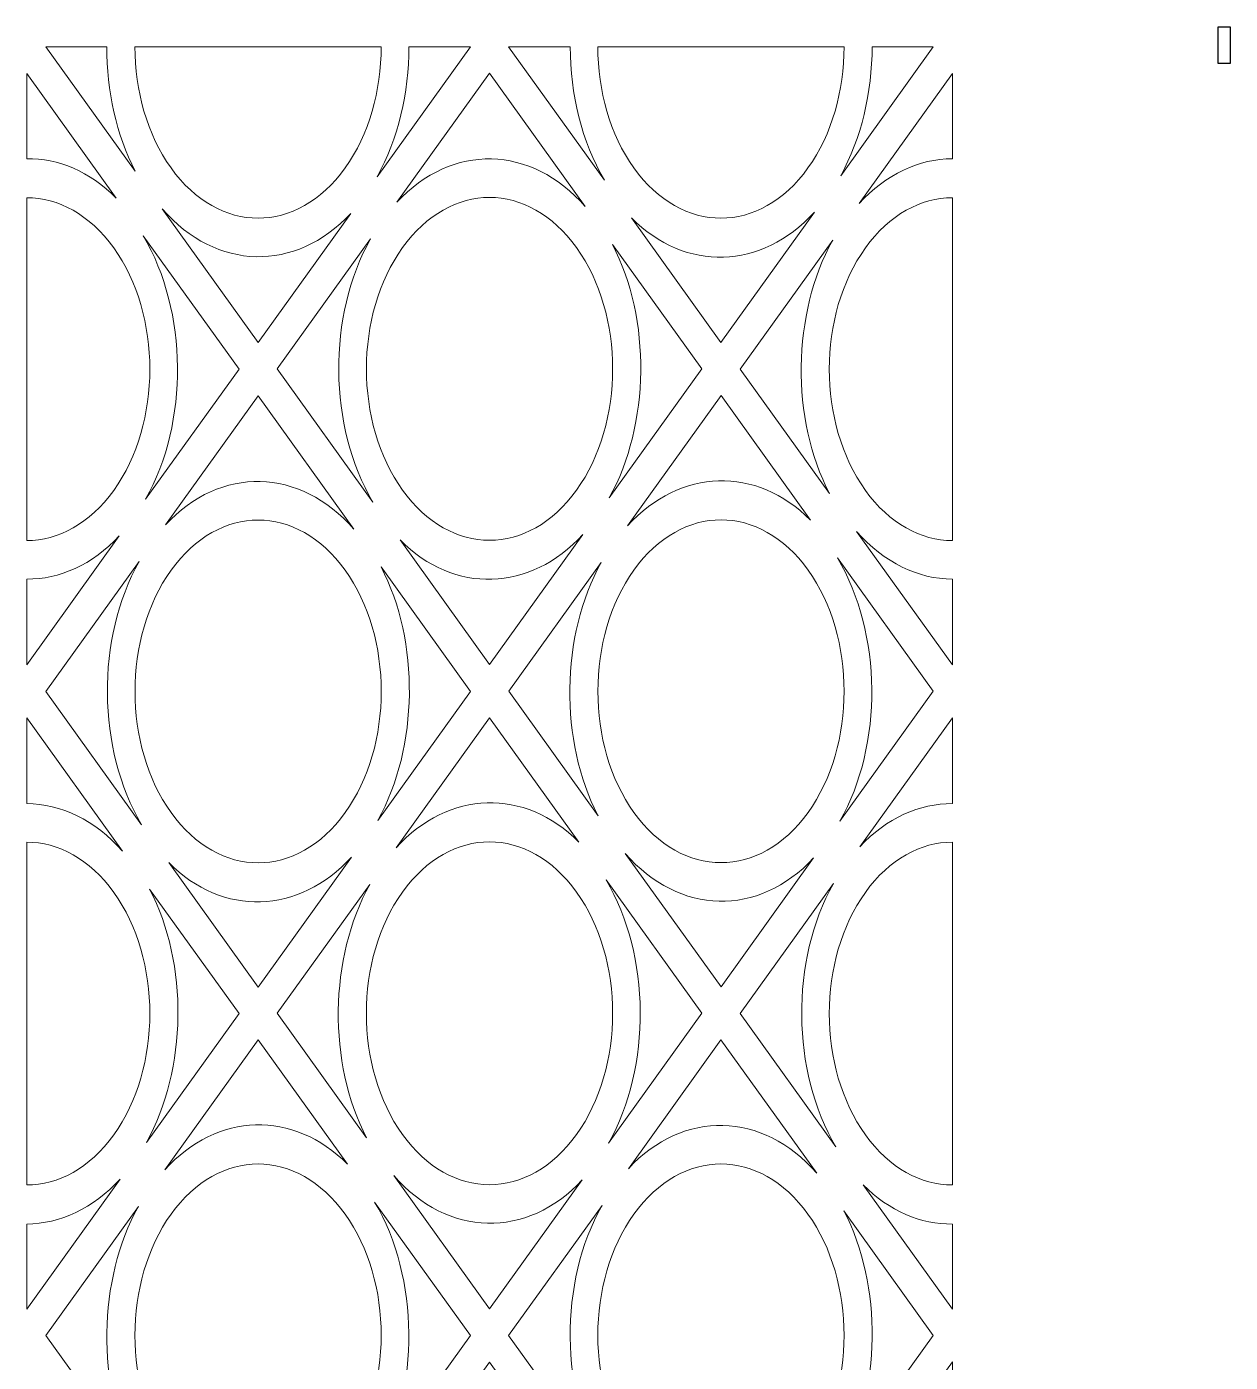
# Model space of a CAD drawing. Header units: centimetres. Extents: x -267 to -140, y -143 to -5.
# Drawn here: x -194.3 to -139.7, y -73.9 to -13.3 of the extents above; entities that cross this region are included whole.
import ezdxf

# ---------------------------------------------------------------- set-up
doc = ezdxf.new("R2010")
doc.units = ezdxf.units.CM
doc.header["$MEASUREMENT"] = 0
doc.header["$XCLIPFRAME"] = 0
doc.layers.add('layer 1', color=7, linetype='Continuous')
picture_1 = doc.add_image_def('image1.jpg', size_in_pixel=(2880, 8641))

msp = doc.modelspace()

# ---------------------------------------------------------------- linework, layer by layer
at = {"layer": 'layer 1', "color": 114, "lineweight": 9}
for points, knots in [([(-190.69555, -14.18431), (-190.69555, -14.18431), (-193.46782, -14.18432), (-193.46782, -14.18432), (-193.46782, -14.18432), (-193.46782, -14.18432), (-189.41131, -19.83429), (-189.41131, -19.83429), (-189.41131, -19.83429), (-190.2766, -18.17472), (-190.70306, -16.17941), (-190.69555, -14.18431)], [0, 0, 0, 0, 0.25, 0.25, 0.25, 0.25, 0.5, 0.5, 0.5, 0.5, 1, 1, 1, 1]), ([(-189.41989, -14.18432), (-189.41989, -16.17548), (-188.87464, -18.16663), (-187.78417, -19.68546), (-187.78417, -19.68546), (-185.6032, -22.72313), (-182.06581, -22.72314), (-179.88485, -19.68546), (-179.88485, -19.68546), (-178.79438, -18.16664), (-178.24913, -16.17548), (-178.24913, -14.18433), (-178.24913, -14.18433), (-178.24913, -14.18433), (-189.41989, -14.18432), (-189.41989, -14.18432)], [0, 0, 0, 0, 0.2, 0.2, 0.2, 0.2, 0.4, 0.4, 0.4, 0.4, 0.6, 0.6, 0.6, 0.6, 1, 1, 1, 1]), ([(-174.20119, -14.18432), (-174.20119, -14.18432), (-176.99436, -14.18431), (-176.99436, -14.18431), (-176.99436, -14.18431), (-176.99006, -16.2773), (-177.47057, -18.37054), (-178.43871, -20.08636), (-178.43871, -20.08636), (-178.43871, -20.08636), (-174.20119, -14.18432), (-174.20119, -14.18432)], [0, 0, 0, 0, 0.25, 0.25, 0.25, 0.25, 0.5, 0.5, 0.5, 0.5, 1, 1, 1, 1]), ([(-169.67403, -14.18431), (-169.66959, -16.33984), (-169.15092, -18.49511), (-168.1211, -20.23764), (-168.1211, -20.23764), (-168.1211, -20.23764), (-172.46719, -14.18432), (-172.46719, -14.18432), (-172.46719, -14.18432), (-172.46719, -14.18432), (-169.67403, -14.18431), (-169.67403, -14.18431)], [0, 0, 0, 0, 0.25, 0.25, 0.25, 0.25, 0.5, 0.5, 0.5, 0.5, 1, 1, 1, 1]), ([(-168.41926, -14.18432), (-168.41926, -16.17548), (-167.87401, -18.16665), (-166.78355, -19.68546), (-166.78355, -19.68546), (-164.6026, -22.72313), (-161.0652, -22.72313), (-158.88423, -19.68546), (-158.88423, -19.68546), (-157.79376, -18.16663), (-157.2485, -16.17548), (-157.2485, -14.18432), (-157.2485, -14.18432), (-157.2485, -14.18432), (-168.41926, -14.18432), (-168.41926, -14.18432)], [0, 0, 0, 0, 0.2, 0.2, 0.2, 0.2, 0.4, 0.4, 0.4, 0.4, 0.6, 0.6, 0.6, 0.6, 1, 1, 1, 1]), ([(-155.97285, -14.18431), (-155.97285, -14.18431), (-153.20056, -14.18431), (-153.20056, -14.18431), (-153.20056, -14.18431), (-153.20056, -14.18431), (-157.40188, -20.03593), (-157.40188, -20.03593), (-157.40188, -20.03593), (-156.45885, -18.3383), (-155.98066, -16.26141), (-155.97285, -14.18431)], [0, 0, 0, 0, 0.25, 0.25, 0.25, 0.25, 0.5, 0.5, 0.5, 0.5, 1, 1, 1, 1]), ([(-194.33151, -19.26452), (-192.89946, -19.25187), (-191.46721, -19.84443), (-190.27498, -21.05035), (-190.27498, -21.05035), (-190.27498, -21.05035), (-194.33151, -15.40035), (-194.33151, -15.40035), (-194.33151, -15.40035), (-194.33151, -15.40035), (-194.33151, -19.26452), (-194.33151, -19.26452)], [0, 0, 0, 0, 0.25, 0.25, 0.25, 0.25, 0.5, 0.5, 0.5, 0.5, 1, 1, 1, 1]), ([(-168.98747, -21.44052), (-171.43999, -18.62876), (-175.0364, -18.54641), (-177.53487, -21.23885), (-177.53487, -21.23885), (-177.53487, -21.23885), (-173.33357, -15.38721), (-173.33357, -15.38721), (-173.33357, -15.38721), (-173.33357, -15.38721), (-168.98747, -21.44052), (-168.98747, -21.44052)], [0, 0, 0, 0, 0.25, 0.25, 0.25, 0.25, 0.5, 0.5, 0.5, 0.5, 1, 1, 1, 1]), ([(-152.33153, -19.26453), (-152.33153, -19.26453), (-152.33153, -15.40035), (-152.33153, -15.40035), (-152.33153, -15.40035), (-152.33153, -15.40035), (-156.56903, -21.30241), (-156.56903, -21.30241), (-156.56903, -21.30241), (-155.34287, -19.96029), (-153.8373, -19.27784), (-152.33153, -19.26453)], [0, 0, 0, 0, 0.25, 0.25, 0.25, 0.25, 0.5, 0.5, 0.5, 0.5, 1, 1, 1, 1]), ([(-169.38391, -34.30578), (-171.56524, -37.34398), (-175.10189, -37.34398), (-177.28323, -34.30578), (-177.28323, -34.30578), (-179.46456, -31.26758), (-179.46456, -26.34169), (-177.28322, -23.30349), (-177.28322, -23.30349), (-175.10189, -20.26529), (-171.56524, -20.26529), (-169.38391, -23.30349), (-169.38391, -23.30349), (-167.20257, -26.34169), (-167.20257, -31.26758), (-169.38391, -34.30578)], [0, 0, 0, 0, 0.2, 0.2, 0.2, 0.2, 0.4, 0.4, 0.4, 0.4, 0.6, 0.6, 0.6, 0.6, 1, 1, 1, 1]), ([(-194.33151, -36.59719), (-192.90193, -36.59719), (-191.47232, -35.83777), (-190.38185, -34.31894), (-190.38185, -34.31894), (-188.20088, -31.28126), (-188.20089, -26.35432), (-190.38185, -23.31664), (-190.38185, -23.31664), (-191.47233, -21.79781), (-192.90192, -21.03835), (-194.33151, -21.03835), (-194.33151, -21.03835), (-194.33151, -21.03835), (-194.33151, -36.59719), (-194.33151, -36.59719)], [0, 0, 0, 0, 0.2, 0.2, 0.2, 0.2, 0.4, 0.4, 0.4, 0.4, 0.6, 0.6, 0.6, 0.6, 1, 1, 1, 1]), ([(-152.33152, -36.59719), (-153.76112, -36.59719), (-155.19072, -35.83777), (-156.28119, -34.31894), (-156.28119, -34.31894), (-158.46215, -31.28126), (-158.46215, -26.35431), (-156.28119, -23.31664), (-156.28119, -23.31664), (-155.19071, -21.7978), (-153.76111, -21.03839), (-152.33151, -21.03839), (-152.33151, -21.03839), (-152.33151, -21.03839), (-152.33152, -36.59719), (-152.33152, -36.59719)], [0, 0, 0, 0, 0.2, 0.2, 0.2, 0.2, 0.4, 0.4, 0.4, 0.4, 0.6, 0.6, 0.6, 0.6, 1, 1, 1, 1]), ([(-188.18061, -21.54844), (-185.72809, -24.36018), (-182.13166, -24.44253), (-179.63321, -21.75011), (-179.63321, -21.75011), (-179.63321, -21.75011), (-183.8345, -27.60175), (-183.8345, -27.60175), (-183.8345, -27.60175), (-183.8345, -27.60175), (-188.18061, -21.54844), (-188.18061, -21.54844)], [0, 0, 0, 0, 0.25, 0.25, 0.25, 0.25, 0.5, 0.5, 0.5, 0.5, 1, 1, 1, 1]), ([(-166.8904, -21.95177), (-164.44453, -24.42568), (-160.98868, -24.31824), (-158.59638, -21.69971), (-158.59638, -21.69971), (-158.59638, -21.69971), (-162.8339, -27.60173), (-162.8339, -27.60173), (-162.8339, -27.60173), (-162.8339, -27.60173), (-166.8904, -21.95177), (-166.8904, -21.95177)], [0, 0, 0, 0, 0.25, 0.25, 0.25, 0.25, 0.5, 0.5, 0.5, 0.5, 1, 1, 1, 1]), ([(-188.93568, -34.71982), (-188.93568, -34.71982), (-184.69821, -28.81778), (-184.69821, -28.81778), (-184.69821, -28.81778), (-184.69821, -28.81778), (-189.0443, -22.76446), (-189.0443, -22.76446), (-189.0443, -22.76446), (-187.01452, -26.19893), (-186.97049, -31.2369), (-188.93568, -34.71982)], [0, 0, 0, 0, 0.25, 0.25, 0.25, 0.25, 0.5, 0.5, 0.5, 0.5, 1, 1, 1, 1]), ([(-178.72938, -22.90258), (-178.72938, -22.90258), (-182.96688, -28.80464), (-182.96688, -28.80464), (-182.96688, -28.80464), (-182.96688, -28.80464), (-178.62078, -34.85795), (-178.62078, -34.85795), (-178.62078, -34.85795), (-180.65054, -31.42347), (-180.69459, -26.38552), (-178.72938, -22.90258)], [0, 0, 0, 0, 0.25, 0.25, 0.25, 0.25, 0.5, 0.5, 0.5, 0.5, 1, 1, 1, 1]), ([(-157.90834, -34.46776), (-159.67448, -31.08043), (-159.61239, -26.29446), (-157.76352, -22.96614), (-157.76352, -22.96614), (-157.76352, -22.96614), (-161.96484, -28.8178), (-161.96484, -28.8178), (-161.96484, -28.8178), (-161.96484, -28.8178), (-157.90834, -34.46776), (-157.90834, -34.46776)], [0, 0, 0, 0, 0.25, 0.25, 0.25, 0.25, 0.5, 0.5, 0.5, 0.5, 1, 1, 1, 1]), ([(-167.75677, -23.15466), (-165.99062, -26.54201), (-166.05269, -31.32798), (-167.90156, -34.65628), (-167.90156, -34.65628), (-167.90156, -34.65628), (-163.70026, -28.80464), (-163.70026, -28.80464), (-163.70026, -28.80464), (-163.70026, -28.80464), (-167.75677, -23.15466), (-167.75677, -23.15466)], [0, 0, 0, 0, 0.25, 0.25, 0.25, 0.25, 0.5, 0.5, 0.5, 0.5, 1, 1, 1, 1]), ([(-179.48573, -36.08335), (-181.93825, -33.27159), (-185.53467, -33.18924), (-188.03313, -35.88168), (-188.03313, -35.88168), (-188.03313, -35.88168), (-183.83183, -30.03003), (-183.83183, -30.03003), (-183.83183, -30.03003), (-183.83183, -30.03003), (-179.48573, -36.08335), (-179.48573, -36.08335)], [0, 0, 0, 0, 0.25, 0.25, 0.25, 0.25, 0.5, 0.5, 0.5, 0.5, 1, 1, 1, 1]), ([(-158.77469, -35.67066), (-161.22054, -33.19673), (-164.67641, -33.30417), (-167.0687, -35.92273), (-167.0687, -35.92273), (-167.0687, -35.92273), (-162.83121, -30.02068), (-162.83121, -30.02068), (-162.83121, -30.02068), (-162.83121, -30.02068), (-158.77469, -35.67066), (-158.77469, -35.67066)], [0, 0, 0, 0, 0.25, 0.25, 0.25, 0.25, 0.5, 0.5, 0.5, 0.5, 1, 1, 1, 1]), ([(-179.88217, -48.94861), (-182.06351, -51.9868), (-185.60015, -51.9868), (-187.78149, -48.94861), (-187.78149, -48.94861), (-189.96282, -45.91041), (-189.96282, -40.98451), (-187.78149, -37.94632), (-187.78149, -37.94632), (-185.60015, -34.90812), (-182.06351, -34.90812), (-179.88217, -37.94632), (-179.88217, -37.94632), (-177.70084, -40.98451), (-177.70084, -45.91041), (-179.88217, -48.94861)], [0, 0, 0, 0, 0.2, 0.2, 0.2, 0.2, 0.4, 0.4, 0.4, 0.4, 0.6, 0.6, 0.6, 0.6, 1, 1, 1, 1]), ([(-166.78086, -37.93696), (-164.59953, -34.89876), (-161.06288, -34.89876), (-158.88155, -37.93696), (-158.88155, -37.93696), (-156.70021, -40.97516), (-156.70021, -45.90105), (-158.88155, -48.93925), (-158.88155, -48.93925), (-161.06288, -51.97745), (-164.59953, -51.97745), (-166.78086, -48.93925), (-166.78086, -48.93925), (-168.9622, -45.90106), (-168.9622, -40.97516), (-166.78086, -37.93696)], [0, 0, 0, 0, 0.2, 0.2, 0.2, 0.2, 0.4, 0.4, 0.4, 0.4, 0.6, 0.6, 0.6, 0.6, 1, 1, 1, 1]), ([(-177.39008, -36.57209), (-174.94423, -39.04601), (-171.48836, -38.93858), (-169.09607, -36.32001), (-169.09607, -36.32001), (-169.09607, -36.32001), (-173.33357, -42.22206), (-173.33357, -42.22206), (-173.33357, -42.22206), (-173.33357, -42.22206), (-177.39008, -36.57209), (-177.39008, -36.57209)], [0, 0, 0, 0, 0.25, 0.25, 0.25, 0.25, 0.5, 0.5, 0.5, 0.5, 1, 1, 1, 1]), ([(-152.33154, -42.23522), (-152.33154, -42.23522), (-156.67763, -36.18191), (-156.67763, -36.18191), (-156.67763, -36.18191), (-155.42724, -37.61543), (-153.8795, -38.33951), (-152.33152, -38.3481), (-152.33152, -38.3481), (-152.33152, -38.3481), (-152.33154, -42.23522), (-152.33154, -42.23522)], [0, 0, 0, 0, 0.25, 0.25, 0.25, 0.25, 0.5, 0.5, 0.5, 0.5, 1, 1, 1, 1]), ([(-194.3315, -42.23521), (-194.3315, -42.23521), (-190.1302, -36.38358), (-190.1302, -36.38358), (-190.1302, -36.38358), (-191.35485, -37.70329), (-192.8433, -38.35636), (-194.33151, -38.34811), (-194.33151, -38.34811), (-194.33151, -38.34811), (-194.3315, -42.23521), (-194.3315, -42.23521)], [0, 0, 0, 0, 0.25, 0.25, 0.25, 0.25, 0.5, 0.5, 0.5, 0.5, 1, 1, 1, 1]), ([(-189.22764, -37.5454), (-189.22764, -37.5454), (-193.46514, -43.44746), (-193.46514, -43.44746), (-193.46514, -43.44746), (-193.46514, -43.44746), (-189.11904, -49.50077), (-189.11904, -49.50077), (-189.11904, -49.50077), (-191.14881, -46.0663), (-191.19285, -41.02835), (-189.22764, -37.5454)], [0, 0, 0, 0, 0.25, 0.25, 0.25, 0.25, 0.5, 0.5, 0.5, 0.5, 1, 1, 1, 1]), ([(-157.43539, -49.34017), (-157.43539, -49.34017), (-153.19789, -43.43811), (-153.19789, -43.43811), (-153.19789, -43.43811), (-153.19789, -43.43811), (-157.54399, -37.38479), (-157.54399, -37.38479), (-157.54399, -37.38479), (-155.51423, -40.81927), (-155.47018, -45.85722), (-157.43539, -49.34017)], [0, 0, 0, 0, 0.25, 0.25, 0.25, 0.25, 0.5, 0.5, 0.5, 0.5, 1, 1, 1, 1]), ([(-178.25503, -37.79749), (-176.48888, -41.18483), (-176.55095, -45.97081), (-178.39982, -49.2991), (-178.39982, -49.2991), (-178.39982, -49.2991), (-174.19852, -43.44746), (-174.19852, -43.44746), (-174.19852, -43.44746), (-174.19852, -43.44746), (-178.25503, -37.79749), (-178.25503, -37.79749)], [0, 0, 0, 0, 0.25, 0.25, 0.25, 0.25, 0.5, 0.5, 0.5, 0.5, 1, 1, 1, 1]), ([(-168.40801, -49.08808), (-170.17415, -45.70073), (-170.11208, -40.91476), (-168.26321, -37.58646), (-168.26321, -37.58646), (-168.26321, -37.58646), (-172.46452, -43.43811), (-172.46452, -43.43811), (-172.46452, -43.43811), (-172.46452, -43.43811), (-168.40801, -49.08808), (-168.40801, -49.08808)], [0, 0, 0, 0, 0.25, 0.25, 0.25, 0.25, 0.5, 0.5, 0.5, 0.5, 1, 1, 1, 1]), ([(-194.33151, -48.53746), (-192.78354, -48.54604), (-191.23579, -49.27012), (-189.98541, -50.70366), (-189.98541, -50.70366), (-189.98541, -50.70366), (-194.33151, -44.65032), (-194.33151, -44.65032), (-194.33151, -44.65032), (-194.33151, -44.65032), (-194.33151, -48.53746), (-194.33151, -48.53746)], [0, 0, 0, 0, 0.25, 0.25, 0.25, 0.25, 0.5, 0.5, 0.5, 0.5, 1, 1, 1, 1]), ([(-169.27832, -50.28718), (-171.72417, -47.81326), (-175.18004, -47.92069), (-177.57233, -50.53926), (-177.57233, -50.53926), (-177.57233, -50.53926), (-173.33483, -44.63721), (-173.33483, -44.63721), (-173.33483, -44.63721), (-173.33483, -44.63721), (-169.27832, -50.28718), (-169.27832, -50.28718)], [0, 0, 0, 0, 0.25, 0.25, 0.25, 0.25, 0.5, 0.5, 0.5, 0.5, 1, 1, 1, 1]), ([(-152.33152, -48.53745), (-153.81974, -48.52921), (-155.30819, -49.18229), (-156.53284, -50.502), (-156.53284, -50.502), (-156.53284, -50.502), (-152.33153, -44.65037), (-152.33153, -44.65037), (-152.33153, -44.65037), (-152.33153, -44.65037), (-152.33152, -48.53745), (-152.33152, -48.53745)], [0, 0, 0, 0, 0.25, 0.25, 0.25, 0.25, 0.5, 0.5, 0.5, 0.5, 1, 1, 1, 1]), ([(-177.28449, -52.55349), (-175.10316, -49.51529), (-171.56651, -49.51529), (-169.38518, -52.55349), (-169.38518, -52.55349), (-167.20384, -55.59169), (-167.20384, -60.51758), (-169.38518, -63.55578), (-169.38518, -63.55578), (-171.56651, -66.59398), (-175.10316, -66.59398), (-177.28449, -63.55578), (-177.28449, -63.55578), (-179.46583, -60.51758), (-179.46583, -55.59169), (-177.28449, -52.55349)], [0, 0, 0, 0, 0.2, 0.2, 0.2, 0.2, 0.4, 0.4, 0.4, 0.4, 0.6, 0.6, 0.6, 0.6, 1, 1, 1, 1]), ([(-194.33151, -65.84718), (-192.90192, -65.84718), (-191.47233, -65.08776), (-190.38185, -63.56893), (-190.38185, -63.56893), (-188.20089, -60.53125), (-188.20089, -55.60432), (-190.38185, -52.56663), (-190.38185, -52.56663), (-191.47232, -51.04781), (-192.90192, -50.28839), (-194.33151, -50.28839), (-194.33151, -50.28839), (-194.33151, -50.28839), (-194.33151, -65.84718), (-194.33151, -65.84718)], [0, 0, 0, 0, 0.2, 0.2, 0.2, 0.2, 0.4, 0.4, 0.4, 0.4, 0.6, 0.6, 0.6, 0.6, 1, 1, 1, 1]), ([(-152.33152, -65.84718), (-153.76111, -65.84718), (-155.19071, -65.08777), (-156.28119, -63.56893), (-156.28119, -63.56893), (-158.46215, -60.53126), (-158.46215, -55.60431), (-156.28119, -52.56663), (-156.28119, -52.56663), (-155.19072, -51.0478), (-153.76112, -50.28838), (-152.33152, -50.28838), (-152.33152, -50.28838), (-152.33152, -50.28838), (-152.33152, -65.84718), (-152.33152, -65.84718)], [0, 0, 0, 0, 0.2, 0.2, 0.2, 0.2, 0.4, 0.4, 0.4, 0.4, 0.6, 0.6, 0.6, 0.6, 1, 1, 1, 1]), ([(-167.1773, -50.80222), (-164.72479, -53.61398), (-161.12837, -53.69633), (-158.6299, -51.00389), (-158.6299, -51.00389), (-158.6299, -51.00389), (-162.83121, -56.85554), (-162.83121, -56.85554), (-162.83121, -56.85554), (-162.83121, -56.85554), (-167.1773, -50.80222), (-167.1773, -50.80222)], [0, 0, 0, 0, 0.25, 0.25, 0.25, 0.25, 0.5, 0.5, 0.5, 0.5, 1, 1, 1, 1]), ([(-187.88834, -51.21491), (-185.44249, -53.68884), (-181.98663, -53.5814), (-179.59433, -50.96284), (-179.59433, -50.96284), (-179.59433, -50.96284), (-183.83183, -56.86489), (-183.83183, -56.86489), (-183.83183, -56.86489), (-183.83183, -56.86489), (-187.88834, -51.21491), (-187.88834, -51.21491)], [0, 0, 0, 0, 0.25, 0.25, 0.25, 0.25, 0.5, 0.5, 0.5, 0.5, 1, 1, 1, 1]), ([(-167.93902, -63.95669), (-167.93902, -63.95669), (-163.70152, -58.05463), (-163.70152, -58.05463), (-163.70152, -58.05463), (-163.70152, -58.05463), (-168.04762, -52.00132), (-168.04762, -52.00132), (-168.04762, -52.00132), (-166.01786, -55.4358), (-165.97381, -60.47375), (-167.93902, -63.95669)], [0, 0, 0, 0, 0.25, 0.25, 0.25, 0.25, 0.5, 0.5, 0.5, 0.5, 1, 1, 1, 1]), ([(-188.75469, -52.41781), (-186.98856, -55.80514), (-187.05064, -60.59114), (-188.89949, -63.91942), (-188.89949, -63.91942), (-188.89949, -63.91942), (-184.6982, -58.06777), (-184.6982, -58.06777), (-184.6982, -58.06777), (-184.6982, -58.06777), (-188.75469, -52.41781), (-188.75469, -52.41781)], [0, 0, 0, 0, 0.25, 0.25, 0.25, 0.25, 0.5, 0.5, 0.5, 0.5, 1, 1, 1, 1]), ([(-178.91164, -63.70461), (-180.67778, -60.31726), (-180.61571, -55.53128), (-178.76684, -52.20299), (-178.76684, -52.20299), (-178.76684, -52.20299), (-182.96815, -58.05463), (-182.96815, -58.05463), (-182.96815, -58.05463), (-182.96815, -58.05463), (-178.91164, -63.70461), (-178.91164, -63.70461)], [0, 0, 0, 0, 0.25, 0.25, 0.25, 0.25, 0.5, 0.5, 0.5, 0.5, 1, 1, 1, 1]), ([(-157.72734, -52.16572), (-157.72734, -52.16572), (-161.96485, -58.06776), (-161.96485, -58.06776), (-161.96485, -58.06776), (-161.96485, -58.06776), (-157.61874, -64.1211), (-157.61874, -64.1211), (-157.61874, -64.1211), (-159.64849, -60.68661), (-159.69257, -55.64866), (-157.72734, -52.16572)], [0, 0, 0, 0, 0.25, 0.25, 0.25, 0.25, 0.5, 0.5, 0.5, 0.5, 1, 1, 1, 1]), ([(-179.778, -64.9075), (-182.22385, -62.43358), (-185.67972, -62.54101), (-188.07201, -65.15958), (-188.07201, -65.15958), (-188.07201, -65.15958), (-183.83451, -59.25753), (-183.83451, -59.25753), (-183.83451, -59.25753), (-183.83451, -59.25753), (-179.778, -64.9075), (-179.778, -64.9075)], [0, 0, 0, 0, 0.25, 0.25, 0.25, 0.25, 0.5, 0.5, 0.5, 0.5, 1, 1, 1, 1]), ([(-158.48779, -65.31084), (-160.94031, -62.49908), (-164.53673, -62.41673), (-167.03519, -65.10917), (-167.03519, -65.10917), (-167.03519, -65.10917), (-162.83389, -59.25753), (-162.83389, -59.25753), (-162.83389, -59.25753), (-162.83389, -59.25753), (-158.48779, -65.31084), (-158.48779, -65.31084)], [0, 0, 0, 0, 0.25, 0.25, 0.25, 0.25, 0.5, 0.5, 0.5, 0.5, 1, 1, 1, 1]), ([(-187.78417, -67.17381), (-185.60284, -64.13561), (-182.06619, -64.13561), (-179.88485, -67.17381), (-179.88485, -67.17381), (-177.70352, -70.21201), (-177.70352, -75.1379), (-179.88485, -78.1761), (-179.88485, -78.1761), (-182.06619, -81.2143), (-185.60284, -81.2143), (-187.78417, -78.1761), (-187.78417, -78.1761), (-189.96551, -75.1379), (-189.9655, -70.21201), (-187.78417, -67.17381)], [0, 0, 0, 0, 0.2, 0.2, 0.2, 0.2, 0.4, 0.4, 0.4, 0.4, 0.6, 0.6, 0.6, 0.6, 1, 1, 1, 1]), ([(-158.88423, -78.1761), (-161.06557, -81.2143), (-164.60221, -81.2143), (-166.78355, -78.1761), (-166.78355, -78.1761), (-168.96488, -75.1379), (-168.96488, -70.21201), (-166.78355, -67.17381), (-166.78355, -67.17381), (-164.60221, -64.13561), (-161.06557, -64.13561), (-158.88423, -67.17381), (-158.88423, -67.17381), (-156.7029, -70.21201), (-156.7029, -75.1379), (-158.88423, -78.1761)], [0, 0, 0, 0, 0.2, 0.2, 0.2, 0.2, 0.4, 0.4, 0.4, 0.4, 0.6, 0.6, 0.6, 0.6, 1, 1, 1, 1]), ([(-177.68093, -65.41875), (-175.22842, -68.2305), (-171.632, -68.31285), (-169.13353, -65.62042), (-169.13353, -65.62042), (-169.13353, -65.62042), (-173.33483, -71.47206), (-173.33483, -71.47206), (-173.33483, -71.47206), (-173.33483, -71.47206), (-177.68093, -65.41875), (-177.68093, -65.41875)], [0, 0, 0, 0, 0.25, 0.25, 0.25, 0.25, 0.5, 0.5, 0.5, 0.5, 1, 1, 1, 1]), ([(-194.33151, -71.4852), (-194.33151, -71.4852), (-194.3315, -67.62105), (-194.3315, -67.62105), (-194.3315, -67.62105), (-192.82573, -67.60775), (-191.32016, -66.92529), (-190.09399, -65.58315), (-190.09399, -65.58315), (-190.09399, -65.58315), (-194.33151, -71.4852), (-194.33151, -71.4852)], [0, 0, 0, 0, 0.25, 0.25, 0.25, 0.25, 0.5, 0.5, 0.5, 0.5, 1, 1, 1, 1]), ([(-152.33152, -71.4852), (-152.33152, -71.4852), (-156.38803, -65.83523), (-156.38803, -65.83523), (-156.38803, -65.83523), (-155.19581, -67.04115), (-153.76357, -67.63372), (-152.33152, -67.62107), (-152.33152, -67.62107), (-152.33152, -67.62107), (-152.33152, -71.4852), (-152.33152, -71.4852)], [0, 0, 0, 0, 0.25, 0.25, 0.25, 0.25, 0.5, 0.5, 0.5, 0.5, 1, 1, 1, 1]), ([(-178.4387, -78.57701), (-178.4387, -78.57701), (-174.2012, -72.67495), (-174.2012, -72.67495), (-174.2012, -72.67495), (-174.2012, -72.67495), (-178.5473, -66.62164), (-178.5473, -66.62164), (-178.5473, -66.62164), (-176.51753, -70.05612), (-176.47349, -75.09407), (-178.4387, -78.57701)], [0, 0, 0, 0, 0.25, 0.25, 0.25, 0.25, 0.5, 0.5, 0.5, 0.5, 1, 1, 1, 1]), ([(-189.41131, -78.32493), (-191.17746, -74.93758), (-191.11539, -70.15161), (-189.26652, -66.82331), (-189.26652, -66.82331), (-189.26652, -66.82331), (-193.46782, -72.67495), (-193.46782, -72.67495), (-193.46782, -72.67495), (-193.46782, -72.67495), (-189.41131, -78.32493), (-189.41131, -78.32493)], [0, 0, 0, 0, 0.25, 0.25, 0.25, 0.25, 0.5, 0.5, 0.5, 0.5, 1, 1, 1, 1]), ([(-168.2297, -66.7729), (-168.2297, -66.7729), (-172.4672, -72.67495), (-172.4672, -72.67495), (-172.4672, -72.67495), (-172.4672, -72.67495), (-168.1211, -78.72827), (-168.1211, -78.72827), (-168.1211, -78.72827), (-170.15087, -75.29379), (-170.19491, -70.25584), (-168.2297, -66.7729)], [0, 0, 0, 0, 0.25, 0.25, 0.25, 0.25, 0.5, 0.5, 0.5, 0.5, 1, 1, 1, 1]), ([(-157.25709, -67.02498), (-155.49094, -70.41233), (-155.55301, -75.1983), (-157.40188, -78.5266), (-157.40188, -78.5266), (-157.40188, -78.5266), (-153.20058, -72.67495), (-153.20058, -72.67495), (-153.20058, -72.67495), (-153.20058, -72.67495), (-157.25709, -67.02498), (-157.25709, -67.02498)], [0, 0, 0, 0, 0.25, 0.25, 0.25, 0.25, 0.5, 0.5, 0.5, 0.5, 1, 1, 1, 1]), ([(-168.98874, -79.94052), (-171.44125, -77.12876), (-175.03767, -77.04641), (-177.53614, -79.73885), (-177.53614, -79.73885), (-177.53614, -79.73885), (-173.33483, -73.8872), (-173.33483, -73.8872), (-173.33483, -73.8872), (-173.33483, -73.8872), (-168.98874, -79.94052), (-168.98874, -79.94052)], [0, 0, 0, 0, 0.25, 0.25, 0.25, 0.25, 0.5, 0.5, 0.5, 0.5, 1, 1, 1, 1]), ([(-152.33423, -77.73647), (-152.33423, -77.73647), (-152.33416, -73.87189), (-152.33416, -73.87189), (-152.33416, -73.87189), (-152.33416, -73.87189), (-156.57166, -79.77394), (-156.57166, -79.77394), (-156.57166, -79.77394), (-155.34478, -78.43103), (-153.84089, -77.74901), (-152.33423, -77.73647)], [0, 0, 0, 0, 0.25, 0.25, 0.25, 0.25, 0.5, 0.5, 0.5, 0.5, 1, 1, 1, 1])]:
    msp.add_open_spline(points, degree=3, knots=knots, dxfattribs=at)

# ---------------------------------------------------------------- pictures from other files: only their frames are drawn
at = {"layer": 'layer 1', "color": 0}
image = msp.add_image(picture_1, insert=(-138.36564, -135.15871), size_in_units=(40, 120.01389), dxfattribs=at)
image.set_boundary_path([(-138.3656, -135.1587), (-98.3606, -15.1437)])
image.dxf.flags = 3

doc.saveas('drawing.dxf')
